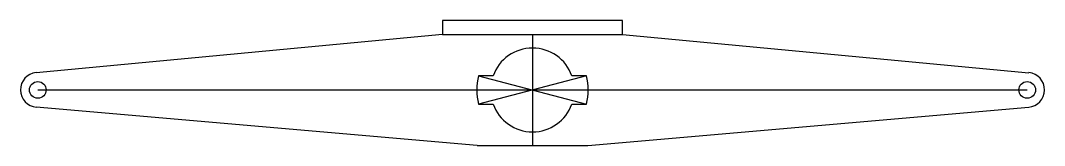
# Model space of a CAD drawing. Header units: millimetres. Extents: x -185 to 185, y -20 to 25.
import ezdxf

# ---------------------------------------------------------------- set-up
doc = ezdxf.new("R2010")
doc.units = ezdxf.units.MM
doc.layers.get('0').update_dxf_attribs({"linetype": 'CONTINUOUS'})

msp = doc.modelspace()

# ---------------------------------------------------------------- linework, layer by layer
for p, q in [((32.5, 25), (-32.5, 25)), ((-32.5, 25), (-32.5, 20)), ((32.5, 20), (32.5, 25)), ((-32.5, 20), (-179.08, 6.22)), ((-32.5, 20), (32.5, 20)), ((0, 20), (0, -20)), ((32.5, 20), (179.08, 6.22)), ((19.44, 5.1), (-19.44, -5.1)), ((-19.44, 5.1), (19.44, -5.1)), ((-14.21, 5.1), (-19.44, 5.1)), ((19.44, 5.1), (14.21, 5.1)), ((-178.5, 0), (178.5, 0)), ((-20, -20), (-179.04, -6.23)), ((-19.44, -5.1), (-14.21, -5.1)), ((14.21, -5.1), (19.44, -5.1)), ((20, -20), (179.04, -6.23)), ((-20, -20), (20, -20))]:
    msp.add_line(p, q)
for centre in [(-178.5, 0), (178.5, 0)]:
    msp.add_circle(centre, 3)
for centre, radius, start, end in [((0, 0), 15.1, 19.7398, 160.2602), ((-178.5, 0), 6.25, 95.3694, 265.0504), ((0, 0), 20.1, 165.3016, 194.6984), ((0, 0), 20.1, -14.6984, 14.6984), ((178.5, 0), 6.25, -85.0504, 84.6306), ((0, 0), 15.1, 199.7398, 340.2602)]:
    msp.add_arc(centre, radius, start, end)

doc.saveas('drawing.dxf')
